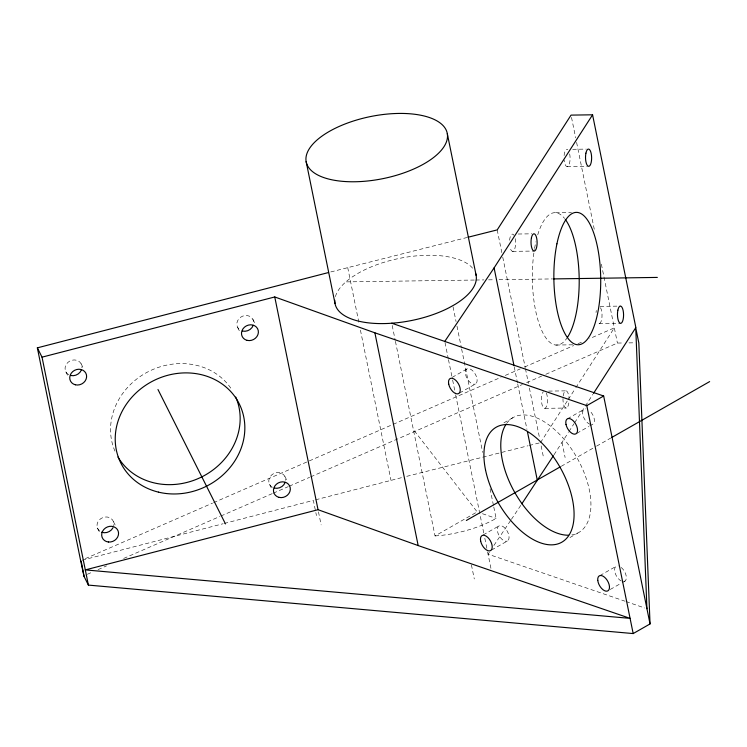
<?xml version="1.0" encoding="UTF-8"?>
<svg xmlns="http://www.w3.org/2000/svg" width="747" height="747" viewBox="0 0 747 747"><rect width="100%" height="100%" fill="white"/><g stroke="black" fill="none" stroke-linecap="round" stroke-linejoin="round"><path stroke-width="0.56" stroke-dasharray="3.73 2.8" d="M540.492 442.644L567.627 400.457M568.262 399.477L575.199 388.683M575.834 387.702L614.323 327.858L589.747 338.578M554.013 454.783L568.327 432.541M568.953 431.561L573.995 423.726M574.62 422.746L584.705 407.078M585.331 406.097L592.894 394.341M489.35 552.229L488.052 554.162L624.875 601.167M493.898 545.459L510.771 520.304M511.424 519.333L521.154 504.823M452.196 377.366L467.071 368.869M459.554 393.034L475.419 383.986A8.637 4.641 60.3 0 0 472.748 370.82A8.637 4.641 60.3 0 0 465.568 374.48A8.637 4.641 60.3 0 0 475.419 383.986M503.926 422.821L513.843 417.162M567.487 418.778L584.35 409.16M576.833 433.325L588.729 426.537M589.719 425.967L592.698 424.268A8.637 4.641 60.3 0 0 590.018 411.111M395.424 341.314L435.025 535.954L477.174 511.9L413.39 429.581M561.249 466.305L595.574 446.706M596.582 446.136L610.71 438.069M483.15 534.955L499.015 525.897M491.507 550.063L507.372 541.005A8.637 4.641 60.3 0 0 504.692 527.849A8.637 4.641 60.3 0 0 497.521 531.5A8.637 4.641 60.3 0 0 507.372 541.005M569.942 537.532L577.87 533.003M599.934 575.573L615.799 566.515M610.262 589.458L621.168 583.23M622.158 582.66L625.136 580.97M493.786 507.017L496.101 518.399L492.6 520.351A71.955 31.654 -11.5 0 1 440.431 535.487L435.025 535.954M85.307 558.625L212.484 503.151M213.549 502.684L392.026 424.828M393.099 424.361L501.041 377.272M505.317 375.414L520.276 368.887M524.553 367.02L573.715 345.572M577.991 343.713L583.332 341.379M87.324 574.284L91.601 572.426M98.016 569.625L106.569 565.899M123.666 558.439L219.851 516.476M220.916 516.009L272.216 493.636M273.29 493.169L288.249 486.642M289.313 486.176L309.622 477.324M310.696 476.857L522.302 384.546M526.579 382.679L541.538 376.152M545.814 374.294L617.414 343.06L623.194 342.976M330.781 271.945L466.856 237.546M82.161 560.194L223.138 523.731M224.259 523.442L313.357 500.397L316.448 515.589M315.608 499.808L402.231 477.482M406.732 476.343L528.129 445.754M529.249 445.473L539.362 442.924M572.688 149.297L586.292 149.101M567.066 166.637L587.459 166.338M555.609 212.718L571.474 212.484M518.194 234.016L531.789 233.82M512.563 251.356L534.096 251.048M346.533 281.88L474.578 280.041M475.746 280.022L483.888 279.91M488.547 279.845L494.365 279.761M499.024 279.695L552.575 278.92M600.102 306.382L620.505 306.093M599.01 323.656L620.542 323.348M628.974 342.892L634.754 342.808M555.917 345.039L572.921 344.797M548.597 391.101L565.591 390.858M544.918 408.338L566.45 408.03M482.431 513.703L496.101 518.399M625.977 601.55L644.736 607.993M472.562 268.201L471.534 267.006A71.955 31.654 -11.5 0 0 356.59 274.177L351.818 277.249A71.955 31.654 -11.5 0 0 335.291 297.035M252.897 319.352L255.493 324.525M237.639 327.438L239.722 331.575M284.84 476.371L286.923 480.517M269.583 484.458L271.665 488.603M81.124 363.78L83.72 368.953M65.867 371.866L67.94 376.002M113.469 521.695L115.552 525.841M97.409 527.998L100.014 533.171M571.502 117.391L575.676 137.868M576.6 142.416L594.416 230.02M601.363 264.149L617.414 343.06M562.024 442.336L565.115 457.528M497.203 229.899L501.835 252.654M502.759 257.201L525.216 367.552M525.449 368.691L528.456 383.482M529.38 388.029L539.567 438.087M541.155 445.894L543.583 457.836M514.235 366.87L517.475 382.8M517.708 383.939L526.962 429.441M453.046 306.793L456.053 321.583M456.977 326.131L461.375 347.747M461.609 348.886L482.674 452.411M490.079 488.818L493.552 505.887M445.007 342.556L448.247 358.485M448.471 359.624L452.411 378.962M452.645 380.102L455.418 393.753M455.651 394.892L483.888 533.685M484.812 538.242L487.361 550.754M487.595 551.893L491.143 569.363M471.422 564.872L474.289 578.981M392.203 325.468L395.2 340.174M347.71 267.566L358.821 322.172M360.437 330.137L390.989 480.312M318.474 511.872L321.126 524.898M515.178 238.629A8.637 3.053 89.2 0 1 514.085 250.32A8.637 3.053 89.2 0 1 509.902 246.827M509.585 240.254A8.637 3.053 89.2 0 1 514.057 235.38M569.681 153.91A8.637 3.053 89.2 0 1 568.234 166.077A8.637 3.053 89.2 0 1 564.097 159.998M564.088 155.535A8.637 3.053 89.2 0 1 567.813 149.736M567.617 337.13A66.194 23.418 89.2 0 1 540.1 326.504A66.194 23.418 89.2 0 1 534.404 249.545M534.591 248.434A66.194 23.418 89.2 0 1 535.916 241.739M537.719 234.875A66.194 23.418 89.2 0 1 564.592 218.479M546.328 393.034A8.637 3.053 89.2 0 1 546.58 406.256A8.637 3.053 89.2 0 1 541.93 404.202A8.637 3.053 89.2 0 1 543.293 391.699M600.504 307.68A8.637 3.053 89.2 0 1 601.643 319.557A8.637 3.053 89.2 0 1 597.479 322.377M596.031 312.554A8.637 3.053 89.2 0 1 596.33 310.5M590.065 424.315A8.637 4.641 60.3 0 1 583.099 415.771A8.637 4.641 60.3 0 1 585.564 408.87M506.718 423.325A66.194 35.613 60.3 0 1 576.189 456.398A66.194 35.613 60.3 0 1 571.866 534.936M621.243 581.007A8.637 4.641 60.3 0 1 614.79 571.763A8.637 4.641 60.3 0 1 618.217 565.955M621.233 567.487A8.637 4.641 60.3 0 1 626.145 575.722A8.637 4.641 60.3 0 1 624.053 581.511M114.954 451.16A66.194 59.022 -26.7 0 1 147.962 371.829A66.194 59.022 -26.7 0 1 232.186 390.27M99.809 531.201A8.637 7.703 -26.7 0 1 102.797 517.606A8.637 7.703 -26.7 0 1 113.721 525.739M272.431 487.305A8.637 7.703 -26.7 0 1 273.57 473.635A8.637 7.703 -26.7 0 1 285.643 480.302M238.844 329.053A8.637 7.703 -26.7 0 1 242.654 316.14A8.637 7.703 -26.7 0 1 253.7 323.283M68.705 374.714A8.637 7.703 -26.7 0 1 69.854 361.044A8.637 7.703 -26.7 0 1 81.918 367.711M568.859 402.941A8.637 3.053 89.2 0 1 565.264 407.722A8.637 3.053 89.2 0 1 562.986 398.104M563.191 395.938A8.637 3.053 89.2 0 1 566.394 390.914A8.637 3.053 89.2 0 1 569.046 398.534"/><path stroke-width="1.12" d="M646.939 608.749L635.734 327.746L638.825 342.938L650.039 623.941L633.176 633.568L88.398 585.097L84.075 576.488L80.629 560.595L37.35 347.85L328.521 272.534M84.075 576.488L81.255 561.576M444.773 341.416L494.094 267.893L592.576 114.805L571.044 115.113L497.203 229.899L467.977 237.257M521.808 503.861L553.396 455.735M593.52 393.361L635.856 327.55L592.576 114.805M37.35 347.85L42.028 357.159L274.756 296.961L374.891 332.826L586.806 405.621L603.66 396.003L650.039 623.941M466.352 520.463L560.241 466.875M611.728 437.49L709.65 381.596M318.035 509.706L85.307 569.905L630.085 618.367L418.171 545.571L318.035 509.706L274.756 296.961M553.732 278.911L657.332 277.417M391.745 323.208L603.66 396.003M157.972 389.504L225.473 523.927M80.629 560.595L80.984 561.296M586.806 405.621L633.176 633.568M494.094 267.893L514.001 365.731M527.429 431.719L537.382 480.638M447.304 133.629A71.955 31.654 -11.5 0 1 346.15 181.596A71.955 31.654 -11.5 0 1 336.71 127.569A71.955 31.654 -11.5 0 1 447.304 133.629L476.156 275.466M374.891 332.826L418.171 545.571M306.139 161.557L335.001 303.394M42.028 357.159L88.398 585.097M565.302 219.403A66.194 23.418 89.2 0 1 579.168 277.539A66.194 23.418 89.2 0 1 567.617 337.13M568.57 535.216A66.194 35.613 60.3 0 1 514.524 492.021A66.194 35.613 60.3 0 1 506.149 424.137M235.753 397.077A66.194 59.022 -26.7 0 1 202.194 476.689A66.194 59.022 -26.7 0 1 117.951 457.024M112.993 527.746A8.637 7.703 -26.7 0 1 101.639 532.2M285.186 482.357A8.637 7.703 -26.7 0 1 274.401 488.071M253.242 325.328A8.637 7.703 -26.7 0 1 242.448 331.042M81.46 369.765A8.637 7.703 -26.7 0 1 70.676 375.48M475.643 273.449A71.955 31.654 -11.5 0 1 454.559 304.683L449.32 307.605A71.955 31.654 -11.5 0 1 397.152 322.741L390.308 323.33A71.955 31.654 -11.5 0 1 334.805 300.266M247.126 340.361A8.637 7.703 -26.7 0 0 258.257 330.557A8.637 7.703 -26.7 0 0 244.446 327.195A8.637 7.703 -26.7 0 0 247.126 340.361M75.354 384.789A8.637 7.703 -26.7 0 0 86.484 374.985A8.637 7.703 -26.7 0 0 72.674 371.632A8.637 7.703 -26.7 0 0 75.354 384.789M158.429 492.124A66.194 59.022 -26.7 0 0 243.755 416.947A66.194 59.022 -26.7 0 0 137.906 391.232A66.194 59.022 -26.7 0 0 158.429 492.124M108.399 542.005A8.637 7.703 -26.7 0 0 118.147 531.014A8.637 7.703 -26.7 0 0 103.814 529.464A8.637 7.703 -26.7 0 0 108.399 542.005M279.07 497.381A8.637 7.703 -26.7 0 0 290.2 487.576A8.637 7.703 -26.7 0 0 276.399 484.224A8.637 7.703 -26.7 0 0 279.07 497.381M485.494 469.76A66.194 35.613 60.3 0 0 561.016 542.63A66.194 35.613 60.3 0 0 540.492 441.729A66.194 35.613 60.3 0 0 485.494 469.76M597.777 580.41A8.637 4.641 60.3 0 0 607.199 591.129A8.637 4.641 60.3 0 0 605.864 578.542A8.637 4.641 60.3 0 0 597.777 580.41M480.666 541.127A8.637 4.641 60.3 0 0 490.518 550.632A8.637 4.641 60.3 0 0 487.838 537.466A8.637 4.641 60.3 0 0 480.666 541.127M448.714 384.098A8.637 4.641 60.3 0 0 458.565 393.604A8.637 4.641 60.3 0 0 455.885 380.447A8.637 4.641 60.3 0 0 448.714 384.098M565.993 424.389A8.637 4.641 60.3 0 0 575.844 433.895A8.637 4.641 60.3 0 0 573.164 420.729A8.637 4.641 60.3 0 0 565.993 424.389M556.926 243.839A66.194 23.418 89.2 0 0 577.459 344.731A66.194 23.418 89.2 0 0 597.516 247.145A66.194 23.418 89.2 0 0 556.926 243.839M617.862 310.192A8.637 3.053 89.2 0 0 620.542 323.348A8.637 3.053 89.2 0 0 623.157 310.621A8.637 3.053 89.2 0 0 617.862 310.192M585.919 153.163A8.637 3.053 89.2 0 0 588.599 166.329A8.637 3.053 89.2 0 0 591.213 153.593A8.637 3.053 89.2 0 0 585.919 153.163M531.416 237.882A8.637 3.053 89.2 0 0 534.096 251.048A8.637 3.053 89.2 0 0 536.71 238.321A8.637 3.053 89.2 0 0 531.416 237.882"/></g></svg>
